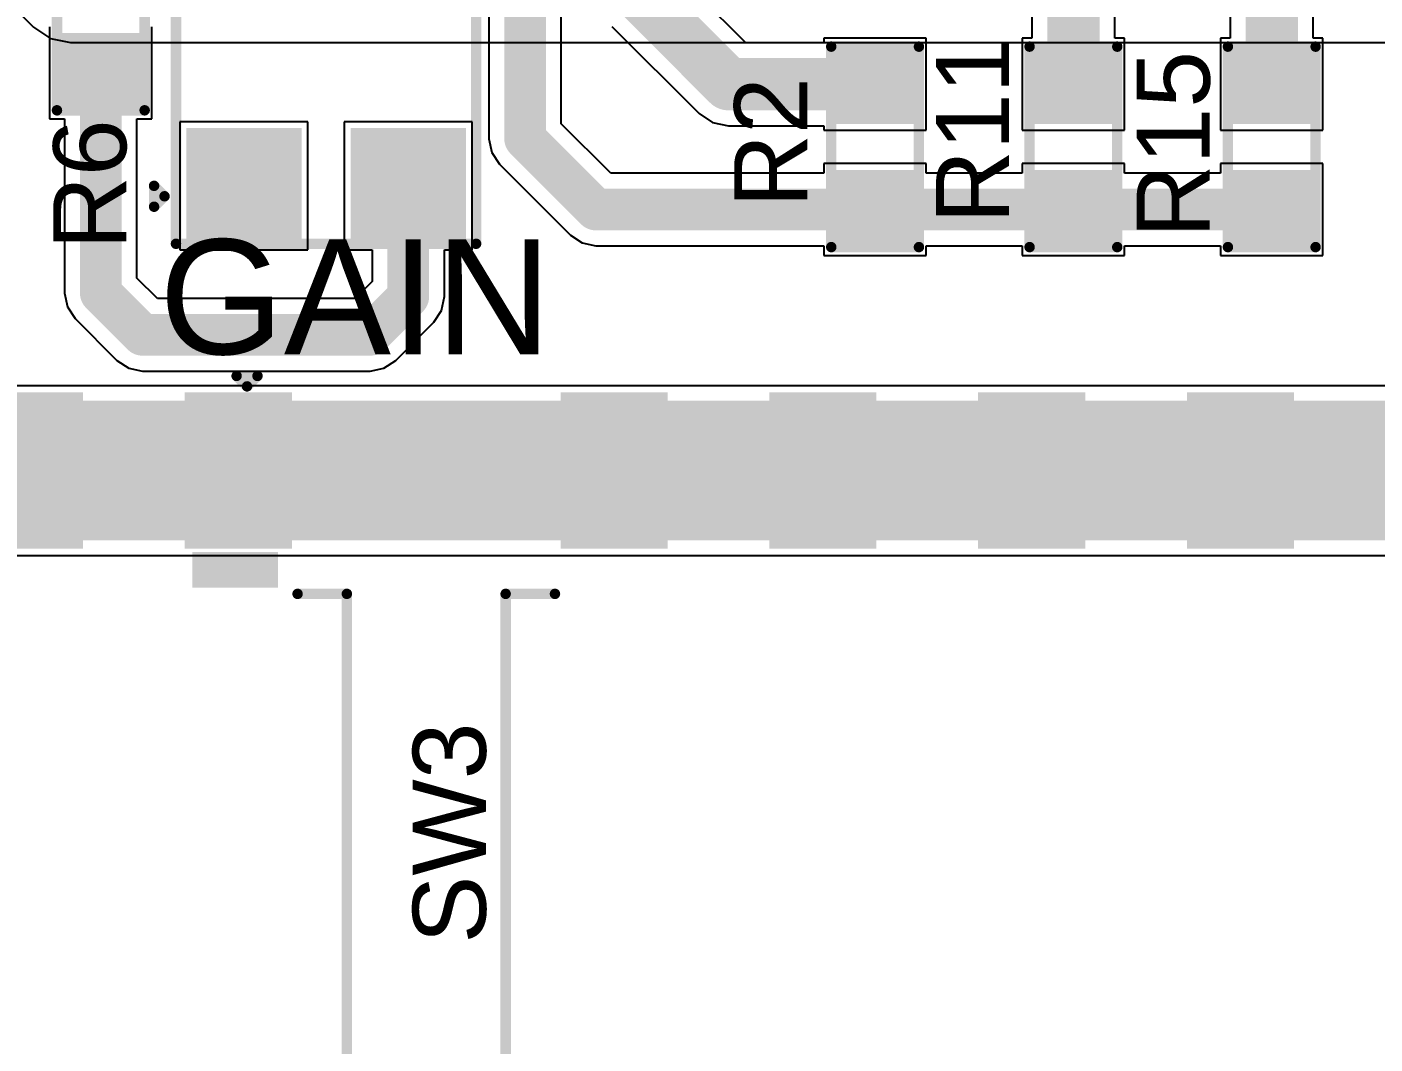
# Model space of a CAD drawing. Header units: millimetres. Extents: x -0.28 to 2.08, y -0.28 to 2.74.
# Drawn here: x 0.42 to 1.065, y 1.421 to 1.908 of the extents above; entities that cross this region are included whole.
import ezdxf

# ---------------------------------------------------------------- set-up
doc = ezdxf.new("R2010")
doc.units = ezdxf.units.MM
doc.header["$MEASUREMENT"] = 0
for name, color, linetype in [('BottomLayer', 5, 'Continuous'), ('TopLayer', 1, 'Continuous'), ('TopOverlay', 2, 'Continuous'), ('TopPaste', 8, 'Continuous'), ('TopSolder', 216, 'Continuous')]:
    doc.layers.add(name, color=color, linetype=linetype)
doc.styles.add('Arial', font='', dxfattribs={"height": 0.2})
doc.styles.get('Arial').set_extended_font_data('Arial')

# ---------------------------------------------------------------- blocks, each defined once
blk = doc.blocks.new('DSIC05LS_P__12')
at = {"layer": 'TopLayer'}
for points in [[(-0.14961, 0.22165), (-0.14961, 0.17835), (-0.21654, 0.17835), (-0.21654, 0.22165)], [(0.21654, 0.22165), (0.21654, 0.17835), (0.14961, 0.17835), (0.14961, 0.22165)], [(-0.14961, 0.12165), (-0.14961, 0.07835), (-0.21654, 0.07835), (-0.21654, 0.12165)], [(0.21654, 0.12165), (0.21654, 0.07835), (0.14961, 0.07835), (0.14961, 0.12165)], [(-0.14961, 0.02165), (-0.14961, -0.02165), (-0.21654, -0.02165), (-0.21654, 0.02165)], [(0.21654, 0.02165), (0.21654, -0.02165), (0.14961, -0.02165), (0.14961, 0.02165)], [(-0.14961, -0.07835), (-0.14961, -0.12165), (-0.21654, -0.12165), (-0.21654, -0.07835)], [(0.21654, -0.07835), (0.21654, -0.12165), (0.14961, -0.12165), (0.14961, -0.07835)], [(-0.14961, -0.17835), (-0.14961, -0.22165), (-0.21654, -0.22165), (-0.21654, -0.17835)], [(0.21654, -0.17835), (0.21654, -0.22165), (0.14961, -0.22165), (0.14961, -0.17835)]]:
    blk.add_hatch(color=1, dxfattribs=at).paths.add_polyline_path(points)
at = {"layer": 'TopOverlay'}
blk.add_hatch(color=2, dxfattribs=at).paths.add_polyline_path([(-0.14399, 0.178), (-0.12699, 0.178), (-0.12699, 0.219), (-0.14399, 0.219)])
at = {"layer": 'TopPaste'}
for points in [[(-0.14961, 0.22165), (-0.14961, 0.17835), (-0.21654, 0.17835), (-0.21654, 0.22165)], [(0.21654, 0.22165), (0.21654, 0.17835), (0.14961, 0.17835), (0.14961, 0.22165)], [(-0.14961, 0.12165), (-0.14961, 0.07835), (-0.21654, 0.07835), (-0.21654, 0.12165)], [(0.21654, 0.12165), (0.21654, 0.07835), (0.14961, 0.07835), (0.14961, 0.12165)], [(-0.14961, 0.02165), (-0.14961, -0.02165), (-0.21654, -0.02165), (-0.21654, 0.02165)], [(0.21654, 0.02165), (0.21654, -0.02165), (0.14961, -0.02165), (0.14961, 0.02165)], [(-0.14961, -0.07835), (-0.14961, -0.12165), (-0.21654, -0.12165), (-0.21654, -0.07835)], [(0.21654, -0.07835), (0.21654, -0.12165), (0.14961, -0.12165), (0.14961, -0.07835)], [(-0.14961, -0.17835), (-0.14961, -0.22165), (-0.21654, -0.22165), (-0.21654, -0.17835)], [(0.21654, -0.17835), (0.21654, -0.22165), (0.14961, -0.22165), (0.14961, -0.17835)]]:
    blk.add_hatch(color=8, dxfattribs=at).paths.add_polyline_path(points)
at = {"layer": 'TopSolder'}
for points in [[(-0.14561, 0.22565), (-0.14561, 0.17435), (-0.22054, 0.17435), (-0.22054, 0.22565)], [(0.22054, 0.22565), (0.22054, 0.17435), (0.14561, 0.17435), (0.14561, 0.22565)], [(-0.14561, 0.12565), (-0.14561, 0.07435), (-0.22054, 0.07435), (-0.22054, 0.12565)], [(0.22054, 0.12565), (0.22054, 0.07435), (0.14561, 0.07435), (0.14561, 0.12565)], [(-0.14561, 0.02565), (-0.14561, -0.02565), (-0.22054, -0.02565), (-0.22054, 0.02565)], [(0.22054, 0.02565), (0.22054, -0.02565), (0.14561, -0.02565), (0.14561, 0.02565)], [(-0.14561, -0.07435), (-0.14561, -0.12565), (-0.22054, -0.12565), (-0.22054, -0.07435)], [(0.22054, -0.07435), (0.22054, -0.12565), (0.14561, -0.12565), (0.14561, -0.07435)], [(-0.14561, -0.17435), (-0.14561, -0.22565), (-0.22054, -0.22565), (-0.22054, -0.17435)], [(0.22054, -0.17435), (0.22054, -0.22565), (0.14561, -0.22565), (0.14561, -0.17435)]]:
    blk.add_hatch(color=216, dxfattribs=at).paths.add_polyline_path(points)
at = {"layer": 'TopOverlay', "const_width": 0.005}
for points in [[(0.12008, 0.25197), (-0.12402, 0.25197)], [(-0.12402, 0.22835), (-0.12402, 0.25197)], [(0.12008, 0.22835), (0.12008, 0.25197)], [(-0.22838, 0.19916), (-0.22838, 0.20916)], [(-0.22338, 0.20416), (-0.22838, 0.20916)], [(-0.22838, 0.19916), (-0.22338, 0.20416)], [(-0.12402, -0.25197), (-0.12402, -0.22835)], [(0.12008, -0.25197), (0.12008, -0.22835)], [(0.12008, -0.25197), (-0.12402, -0.25197)]]:
    blk.add_lwpolyline(points, dxfattribs=at)
at = {"layer": 'TopOverlay', "const_width": 0.0025}
for points in [[(-0.12527, 0.25197, 1), (-0.12277, 0.25197, 1)], [(-0.12527, 0.25197, 1), (-0.12277, 0.25197, 1)], [(0.11883, 0.25197, 1), (0.12133, 0.25197, 1)], [(0.11883, 0.25197, 1), (0.12133, 0.25197, 1)], [(-0.12527, 0.22835, 1), (-0.12277, 0.22835, 1)], [(0.11883, 0.22835, 1), (0.12133, 0.22835, 1)], [(-0.22963, 0.20916, 1), (-0.22713, 0.20916, 1)], [(-0.22963, 0.20916, 1), (-0.22713, 0.20916, 1)], [(-0.22463, 0.20416, 1), (-0.22213, 0.20416, 1)], [(-0.22463, 0.20416, 1), (-0.22213, 0.20416, 1)], [(-0.22963, 0.19916, 1), (-0.22713, 0.19916, 1)], [(-0.22963, 0.19916, 1), (-0.22713, 0.19916, 1)], [(-0.12527, -0.22835, 1), (-0.12277, -0.22835, 1)], [(0.11883, -0.22835, 1), (0.12133, -0.22835, 1)], [(-0.12527, -0.25197, 1), (-0.12277, -0.25197, 1)], [(-0.12527, -0.25197, 1), (-0.12277, -0.25197, 1)], [(0.11883, -0.25197, 1), (0.12133, -0.25197, 1)], [(0.11883, -0.25197, 1), (0.12133, -0.25197, 1)]]:
    blk.add_lwpolyline(points, format="xyb", close=True, dxfattribs=at)
blk = doc.blocks.new('DSIC05LS_P__14')
at = {"layer": 'TopLayer'}
for points in [[(-0.14961, 0.22165), (-0.14961, 0.17835), (-0.21654, 0.17835), (-0.21654, 0.22165)], [(0.21654, 0.22165), (0.21654, 0.17835), (0.14961, 0.17835), (0.14961, 0.22165)], [(-0.14961, 0.12165), (-0.14961, 0.07835), (-0.21654, 0.07835), (-0.21654, 0.12165)], [(0.21654, 0.12165), (0.21654, 0.07835), (0.14961, 0.07835), (0.14961, 0.12165)], [(-0.14961, 0.02165), (-0.14961, -0.02165), (-0.21654, -0.02165), (-0.21654, 0.02165)], [(0.21654, 0.02165), (0.21654, -0.02165), (0.14961, -0.02165), (0.14961, 0.02165)], [(-0.14961, -0.07835), (-0.14961, -0.12165), (-0.21654, -0.12165), (-0.21654, -0.07835)], [(0.21654, -0.07835), (0.21654, -0.12165), (0.14961, -0.12165), (0.14961, -0.07835)], [(-0.14961, -0.17835), (-0.14961, -0.22165), (-0.21654, -0.22165), (-0.21654, -0.17835)], [(0.21654, -0.17835), (0.21654, -0.22165), (0.14961, -0.22165), (0.14961, -0.17835)]]:
    blk.add_hatch(color=1, dxfattribs=at).paths.add_polyline_path(points)
at = {"layer": 'TopOverlay'}
blk.add_hatch(color=2, dxfattribs=at).paths.add_polyline_path([(-0.14402, 0.178), (-0.12702, 0.178), (-0.12702, 0.219), (-0.14402, 0.219)])
at = {"layer": 'TopPaste'}
for points in [[(-0.14961, 0.22165), (-0.14961, 0.17835), (-0.21654, 0.17835), (-0.21654, 0.22165)], [(0.21654, 0.22165), (0.21654, 0.17835), (0.14961, 0.17835), (0.14961, 0.22165)], [(-0.14961, 0.12165), (-0.14961, 0.07835), (-0.21654, 0.07835), (-0.21654, 0.12165)], [(0.21654, 0.12165), (0.21654, 0.07835), (0.14961, 0.07835), (0.14961, 0.12165)], [(-0.14961, 0.02165), (-0.14961, -0.02165), (-0.21654, -0.02165), (-0.21654, 0.02165)], [(0.21654, 0.02165), (0.21654, -0.02165), (0.14961, -0.02165), (0.14961, 0.02165)], [(-0.14961, -0.07835), (-0.14961, -0.12165), (-0.21654, -0.12165), (-0.21654, -0.07835)], [(0.21654, -0.07835), (0.21654, -0.12165), (0.14961, -0.12165), (0.14961, -0.07835)], [(-0.14961, -0.17835), (-0.14961, -0.22165), (-0.21654, -0.22165), (-0.21654, -0.17835)], [(0.21654, -0.17835), (0.21654, -0.22165), (0.14961, -0.22165), (0.14961, -0.17835)]]:
    blk.add_hatch(color=8, dxfattribs=at).paths.add_polyline_path(points)
at = {"layer": 'TopSolder'}
for points in [[(-0.14561, 0.22565), (-0.14561, 0.17435), (-0.22054, 0.17435), (-0.22054, 0.22565)], [(0.22054, 0.22565), (0.22054, 0.17435), (0.14561, 0.17435), (0.14561, 0.22565)], [(-0.14561, 0.12565), (-0.14561, 0.07435), (-0.22054, 0.07435), (-0.22054, 0.12565)], [(0.22054, 0.12565), (0.22054, 0.07435), (0.14561, 0.07435), (0.14561, 0.12565)], [(-0.14561, 0.02565), (-0.14561, -0.02565), (-0.22054, -0.02565), (-0.22054, 0.02565)], [(0.22054, 0.02565), (0.22054, -0.02565), (0.14561, -0.02565), (0.14561, 0.02565)], [(-0.14561, -0.07435), (-0.14561, -0.12565), (-0.22054, -0.12565), (-0.22054, -0.07435)], [(0.22054, -0.07435), (0.22054, -0.12565), (0.14561, -0.12565), (0.14561, -0.07435)], [(-0.14561, -0.17435), (-0.14561, -0.22565), (-0.22054, -0.22565), (-0.22054, -0.17435)], [(0.22054, -0.17435), (0.22054, -0.22565), (0.14561, -0.22565), (0.14561, -0.17435)]]:
    blk.add_hatch(color=216, dxfattribs=at).paths.add_polyline_path(points)
at = {"layer": 'TopOverlay', "const_width": 0.005}
for points in [[(0.12008, 0.25197), (-0.12402, 0.25197)], [(-0.12402, 0.22835), (-0.12402, 0.25197)], [(0.12008, 0.22835), (0.12008, 0.25197)], [(-0.22838, 0.19916), (-0.22838, 0.20916)], [(-0.22338, 0.20416), (-0.22838, 0.20916)], [(-0.22838, 0.19916), (-0.22338, 0.20416)], [(-0.12402, -0.25197), (-0.12402, -0.22835)], [(0.12008, -0.25197), (0.12008, -0.22835)], [(0.12008, -0.25197), (-0.12402, -0.25197)]]:
    blk.add_lwpolyline(points, dxfattribs=at)
at = {"layer": 'TopOverlay', "const_width": 0.0025}
for points in [[(-0.12527, 0.25197, 1), (-0.12277, 0.25197, 1)], [(-0.12527, 0.25197, 1), (-0.12277, 0.25197, 1)], [(0.11883, 0.25197, 1), (0.12133, 0.25197, 1)], [(0.11883, 0.25197, 1), (0.12133, 0.25197, 1)], [(-0.12527, 0.22835, 1), (-0.12277, 0.22835, 1)], [(0.11883, 0.22835, 1), (0.12133, 0.22835, 1)], [(-0.22963, 0.20916, 1), (-0.22713, 0.20916, 1)], [(-0.22963, 0.20916, 1), (-0.22713, 0.20916, 1)], [(-0.22463, 0.20416, 1), (-0.22213, 0.20416, 1)], [(-0.22463, 0.20416, 1), (-0.22213, 0.20416, 1)], [(-0.22963, 0.19916, 1), (-0.22713, 0.19916, 1)], [(-0.22963, 0.19916, 1), (-0.22713, 0.19916, 1)], [(-0.12527, -0.22835, 1), (-0.12277, -0.22835, 1)], [(0.11883, -0.22835, 1), (0.12133, -0.22835, 1)], [(-0.12527, -0.25197, 1), (-0.12277, -0.25197, 1)], [(-0.12527, -0.25197, 1), (-0.12277, -0.25197, 1)], [(0.11883, -0.25197, 1), (0.12133, -0.25197, 1)], [(0.11883, -0.25197, 1), (0.12133, -0.25197, 1)]]:
    blk.add_lwpolyline(points, format="xyb", close=True, dxfattribs=at)
blk = doc.blocks.new('R___0603_75')
at = {"layer": 'TopLayer'}
for points in [[(-0.015, 0.0175), (-0.015, -0.0175), (-0.045, -0.0175), (-0.045, 0.0175)], [(0.045, 0.0175), (0.045, -0.0175), (0.015, -0.0175), (0.015, 0.0175)]]:
    blk.add_hatch(color=1, dxfattribs=at).paths.add_polyline_path(points)
at = {"layer": 'TopPaste'}
for points in [[(-0.015, 0.0175), (-0.015, -0.0175), (-0.045, -0.0175), (-0.045, 0.0175)], [(0.045, 0.0175), (0.045, -0.0175), (0.015, -0.0175), (0.015, 0.0175)]]:
    blk.add_hatch(color=8, dxfattribs=at).paths.add_polyline_path(points)
at = {"layer": 'TopSolder'}
for points in [[(-0.011, 0.0215), (-0.011, -0.0215), (-0.049, -0.0215), (-0.049, 0.0215)], [(0.049, 0.0215), (0.049, -0.0215), (0.011, -0.0215), (0.011, 0.0215)]]:
    blk.add_hatch(color=216, dxfattribs=at).paths.add_polyline_path(points)
at = {"layer": 'TopOverlay', "const_width": 0.005}
for points in [[(0.048, 0.021), (-0.048, 0.021)], [(-0.048, -0.021), (-0.048, 0.021)], [(0.048, -0.021), (0.048, 0.021)], [(0.048, -0.021), (-0.048, -0.021)]]:
    blk.add_lwpolyline(points, dxfattribs=at)
at = {"layer": 'TopOverlay', "const_width": 0.0025}
for points in [[(-0.04925, 0.021, 1), (-0.04675, 0.021, 1)], [(-0.04925, 0.021, 1), (-0.04675, 0.021, 1)], [(0.04675, 0.021, 1), (0.04925, 0.021, 1)], [(0.04675, 0.021, 1), (0.04925, 0.021, 1)], [(-0.04925, -0.021, 1), (-0.04675, -0.021, 1)], [(-0.04925, -0.021, 1), (-0.04675, -0.021, 1)], [(0.04675, -0.021, 1), (0.04925, -0.021, 1)], [(0.04675, -0.021, 1), (0.04925, -0.021, 1)]]:
    blk.add_lwpolyline(points, format="xyb", close=True, dxfattribs=at)
blk = doc.blocks.new('R___0603_78')
at = {"layer": 'TopLayer'}
for points in [[(-0.015, 0.0175), (-0.015, -0.0175), (-0.045, -0.0175), (-0.045, 0.0175)], [(0.045, 0.0175), (0.045, -0.0175), (0.015, -0.0175), (0.015, 0.0175)]]:
    blk.add_hatch(color=1, dxfattribs=at).paths.add_polyline_path(points)
at = {"layer": 'TopPaste'}
for points in [[(-0.015, 0.0175), (-0.015, -0.0175), (-0.045, -0.0175), (-0.045, 0.0175)], [(0.045, 0.0175), (0.045, -0.0175), (0.015, -0.0175), (0.015, 0.0175)]]:
    blk.add_hatch(color=8, dxfattribs=at).paths.add_polyline_path(points)
at = {"layer": 'TopSolder'}
for points in [[(-0.011, 0.0215), (-0.011, -0.0215), (-0.049, -0.0215), (-0.049, 0.0215)], [(0.049, 0.0215), (0.049, -0.0215), (0.011, -0.0215), (0.011, 0.0215)]]:
    blk.add_hatch(color=216, dxfattribs=at).paths.add_polyline_path(points)
at = {"layer": 'TopOverlay', "const_width": 0.005}
for points in [[(-0.048, -0.021), (-0.048, 0.021)], [(0.048, 0.021), (-0.048, 0.021)], [(0.048, -0.021), (0.048, 0.021)], [(0.048, -0.021), (-0.048, -0.021)]]:
    blk.add_lwpolyline(points, dxfattribs=at)
at = {"layer": 'TopOverlay', "const_width": 0.0025}
for points in [[(-0.04925, 0.021, 1), (-0.04675, 0.021, 1)], [(-0.04925, 0.021, 1), (-0.04675, 0.021, 1)], [(0.04675, 0.021, 1), (0.04925, 0.021, 1)], [(0.04675, 0.021, 1), (0.04925, 0.021, 1)], [(-0.04925, -0.021, 1), (-0.04675, -0.021, 1)], [(-0.04925, -0.021, 1), (-0.04675, -0.021, 1)], [(0.04675, -0.021, 1), (0.04925, -0.021, 1)], [(0.04675, -0.021, 1), (0.04925, -0.021, 1)]]:
    blk.add_lwpolyline(points, format="xyb", close=True, dxfattribs=at)
blk = doc.blocks.new('R___0603_82')
at = {"layer": 'TopLayer'}
for points in [[(-0.015, 0.0175), (-0.015, -0.0175), (-0.045, -0.0175), (-0.045, 0.0175)], [(0.045, 0.0175), (0.045, -0.0175), (0.015, -0.0175), (0.015, 0.0175)]]:
    blk.add_hatch(color=1, dxfattribs=at).paths.add_polyline_path(points)
at = {"layer": 'TopPaste'}
for points in [[(-0.015, 0.0175), (-0.015, -0.0175), (-0.045, -0.0175), (-0.045, 0.0175)], [(0.045, 0.0175), (0.045, -0.0175), (0.015, -0.0175), (0.015, 0.0175)]]:
    blk.add_hatch(color=8, dxfattribs=at).paths.add_polyline_path(points)
at = {"layer": 'TopSolder'}
for points in [[(-0.011, 0.0215), (-0.011, -0.0215), (-0.049, -0.0215), (-0.049, 0.0215)], [(0.049, 0.0215), (0.049, -0.0215), (0.011, -0.0215), (0.011, 0.0215)]]:
    blk.add_hatch(color=216, dxfattribs=at).paths.add_polyline_path(points)
at = {"layer": 'TopOverlay', "const_width": 0.005}
for points in [[(0.048, 0.021), (-0.048, 0.021)], [(-0.048, -0.021), (-0.048, 0.021)], [(0.048, -0.021), (0.048, 0.021)], [(0.048, -0.021), (-0.048, -0.021)]]:
    blk.add_lwpolyline(points, dxfattribs=at)
at = {"layer": 'TopOverlay', "const_width": 0.0025}
for points in [[(-0.04925, 0.021, 1), (-0.04675, 0.021, 1)], [(-0.04925, 0.021, 1), (-0.04675, 0.021, 1)], [(0.04675, 0.021, 1), (0.04925, 0.021, 1)], [(0.04675, 0.021, 1), (0.04925, 0.021, 1)], [(-0.04925, -0.021, 1), (-0.04675, -0.021, 1)], [(-0.04925, -0.021, 1), (-0.04675, -0.021, 1)], [(0.04675, -0.021, 1), (0.04925, -0.021, 1)], [(0.04675, -0.021, 1), (0.04925, -0.021, 1)]]:
    blk.add_lwpolyline(points, format="xyb", close=True, dxfattribs=at)
blk = doc.blocks.new('VG039NCHXTB504__83')
at = {"layer": 'TopLayer'}
for points in [[(-0.0315, 0.0935), (0.0315, 0.0935), (0.0315, 0.03445), (-0.0315, 0.03445)], [(-0.06299, -0.04035), (-0.01575, -0.04035), (-0.01575, -0.0876), (-0.06299, -0.0876)], [(0.01575, -0.04035), (0.06299, -0.04035), (0.06299, -0.0876), (0.01575, -0.0876)]]:
    blk.add_hatch(color=1, dxfattribs=at).paths.add_polyline_path(points)
at = {"layer": 'TopPaste'}
for points in [[(-0.0315, 0.0935), (0.0315, 0.0935), (0.0315, 0.03445), (-0.0315, 0.03445)], [(-0.06299, -0.04035), (-0.01575, -0.04035), (-0.01575, -0.0876), (-0.06299, -0.0876)], [(0.01575, -0.04035), (0.06299, -0.04035), (0.06299, -0.0876), (0.01575, -0.0876)]]:
    blk.add_hatch(color=8, dxfattribs=at).paths.add_polyline_path(points)
at = {"layer": 'TopSolder'}
for points in [[(-0.0355, 0.0975), (0.0355, 0.0975), (0.0355, 0.03045), (-0.0355, 0.03045)], [(-0.06699, -0.03635), (-0.01175, -0.03635), (-0.01175, -0.0916), (-0.06699, -0.0916)], [(0.01175, -0.03635), (0.06699, -0.03635), (0.06699, -0.0916), (0.01175, -0.0916)]]:
    blk.add_hatch(color=216, dxfattribs=at).paths.add_polyline_path(points)
at = {"layer": 'TopOverlay', "const_width": 0.005}
for points in [[(-0.07189, 0.04833), (-0.06, 0.06022)], [(-0.06, 0.06022), (-0.04, 0.06022)], [(0.04, 0.06022), (0.06, 0.06022)], [(0.06, 0.06022), (0.07189, 0.04833)], [(-0.07189, -0.09173), (-0.07189, 0.04833)], [(0.07189, -0.09173), (0.07189, 0.04833)], [(-0.08237, -0.07398), (-0.08237, -0.06398)], [(-0.08237, -0.06398), (-0.07737, -0.06898)], [(-0.08237, -0.07398), (-0.07737, -0.06898)], [(-0.07189, -0.09173), (0.07189, -0.09173)]]:
    blk.add_lwpolyline(points, dxfattribs=at)
at = {"layer": 'TopOverlay', "const_width": 0.0025}
for points in [[(-0.06125, 0.06022, 1), (-0.05875, 0.06022, 1)], [(-0.06125, 0.06022, 1), (-0.05875, 0.06022, 1)], [(-0.04125, 0.06022, 1), (-0.03875, 0.06022, 1)], [(0.03875, 0.06022, 1), (0.04125, 0.06022, 1)], [(0.05875, 0.06022, 1), (0.06125, 0.06022, 1)], [(0.05875, 0.06022, 1), (0.06125, 0.06022, 1)], [(-0.07314, 0.04833, 1), (-0.07064, 0.04833, 1)], [(-0.07314, 0.04833, 1), (-0.07064, 0.04833, 1)], [(0.07064, 0.04833, 1), (0.07314, 0.04833, 1)], [(0.07064, 0.04833, 1), (0.07314, 0.04833, 1)], [(-0.08362, -0.06398, 1), (-0.08112, -0.06398, 1)], [(-0.08362, -0.06398, 1), (-0.08112, -0.06398, 1)], [(-0.07862, -0.06898, 1), (-0.07612, -0.06898, 1)], [(-0.07862, -0.06898, 1), (-0.07612, -0.06898, 1)], [(-0.08362, -0.07398, 1), (-0.08112, -0.07398, 1)], [(-0.08362, -0.07398, 1), (-0.08112, -0.07398, 1)], [(-0.07314, -0.09173, 1), (-0.07064, -0.09173, 1)], [(-0.07314, -0.09173, 1), (-0.07064, -0.09173, 1)], [(0.07064, -0.09173, 1), (0.07314, -0.09173, 1)], [(0.07064, -0.09173, 1), (0.07314, -0.09173, 1)]]:
    blk.add_lwpolyline(points, format="xyb", close=True, dxfattribs=at)
blk = doc.blocks.new('R___0603_86')
at = {"layer": 'TopLayer'}
for points in [[(-0.015, 0.0175), (-0.015, -0.0175), (-0.045, -0.0175), (-0.045, 0.0175)], [(0.045, 0.0175), (0.045, -0.0175), (0.015, -0.0175), (0.015, 0.0175)]]:
    blk.add_hatch(color=1, dxfattribs=at).paths.add_polyline_path(points)
at = {"layer": 'TopPaste'}
for points in [[(-0.015, 0.0175), (-0.015, -0.0175), (-0.045, -0.0175), (-0.045, 0.0175)], [(0.045, 0.0175), (0.045, -0.0175), (0.015, -0.0175), (0.015, 0.0175)]]:
    blk.add_hatch(color=8, dxfattribs=at).paths.add_polyline_path(points)
at = {"layer": 'TopSolder'}
for points in [[(-0.011, 0.0215), (-0.011, -0.0215), (-0.049, -0.0215), (-0.049, 0.0215)], [(0.049, 0.0215), (0.049, -0.0215), (0.011, -0.0215), (0.011, 0.0215)]]:
    blk.add_hatch(color=216, dxfattribs=at).paths.add_polyline_path(points)
at = {"layer": 'TopOverlay', "const_width": 0.005}
for points in [[(0.048, 0.021), (-0.048, 0.021)], [(-0.048, -0.021), (-0.048, 0.021)], [(0.048, -0.021), (0.048, 0.021)], [(0.048, -0.021), (-0.048, -0.021)]]:
    blk.add_lwpolyline(points, dxfattribs=at)
at = {"layer": 'TopOverlay', "const_width": 0.0025}
for points in [[(-0.04925, 0.021, 1), (-0.04675, 0.021, 1)], [(-0.04925, 0.021, 1), (-0.04675, 0.021, 1)], [(0.04675, 0.021, 1), (0.04925, 0.021, 1)], [(0.04675, 0.021, 1), (0.04925, 0.021, 1)], [(-0.04925, -0.021, 1), (-0.04675, -0.021, 1)], [(-0.04925, -0.021, 1), (-0.04675, -0.021, 1)], [(0.04675, -0.021, 1), (0.04925, -0.021, 1)], [(0.04675, -0.021, 1), (0.04925, -0.021, 1)]]:
    blk.add_lwpolyline(points, format="xyb", close=True, dxfattribs=at)

msp = doc.modelspace()

# ---------------------------------------------------------------- hatches: boundary and pattern name
at = {"layer": 'TopLayer'}
msp.add_hatch(color=1, dxfattribs=at).paths.add_polyline_path([(0.09929, 1.66248), (1.82395, 1.66248), (1.82395, 1.72941), (0.09929, 1.72941)])

# ---------------------------------------------------------------- linework, layer by layer
at = {"layer": 'BottomLayer'}
for p, q in [((0.38946, 1.94164), (0.42282, 1.90828)), ((0.42282, 1.90828), (0.43093, 1.90287)), ((0.43093, 1.90287), (0.44049, 1.90097)), ((0.44049, 1.90097), (1.27332, 1.90097))]:
    msp.add_line(p, q, dxfattribs=at)
at = {"layer": 'TopLayer'}
for p, q in [((0.67565, 1.86204), (0.67565, 2.00601)), ((0.64098, 1.99883), (0.64098, 1.85486)), ((0.94083, 1.90294), (0.94083, 1.94679)), ((0.99606, 1.94679), (0.99606, 1.90294)), ((0.90106, 1.93856), (0.90106, 1.90294)), ((1.03583, 1.90294), (1.03583, 1.93856)), ((0.76395, 1.90083), (0.73383, 1.93095)), ((0.43056, 1.90845), (0.43056, 1.86445)), ((0.47956, 1.86445), (0.47956, 1.90845)), ((0.69989, 1.90865), (0.74165, 1.86689)), ((0.80144, 1.90083), (0.76395, 1.90083)), ((0.85044, 1.90294), (0.80144, 1.90294)), ((0.80144, 1.90294), (0.80144, 1.90083)), ((0.85044, 1.85894), (0.85044, 1.90294)), ((0.90106, 1.90294), (0.89644, 1.90294)), ((0.89644, 1.90294), (0.89644, 1.85894)), ((0.94544, 1.90294), (0.94083, 1.90294)), ((0.94544, 1.85894), (0.94544, 1.90294)), ((0.99606, 1.90294), (0.99144, 1.90294)), ((0.99144, 1.90294), (0.99144, 1.85894)), ((1.04044, 1.90294), (1.03583, 1.90294)), ((1.04044, 1.85894), (1.04044, 1.90294)), ((0.74165, 1.86689), (0.7481, 1.86258)), ((0.43056, 1.86445), (0.43773, 1.86445)), ((0.43773, 1.86445), (0.43773, 1.78094)), ((0.47239, 1.78812), (0.47239, 1.86445)), ((0.47239, 1.86445), (0.47956, 1.86445)), ((0.5542, 1.86291), (0.49295, 1.86291)), ((0.49295, 1.86291), (0.49295, 1.80166)), ((0.5542, 1.80166), (0.5542, 1.86291)), ((0.63294, 1.86291), (0.57169, 1.86291)), ((0.57169, 1.86291), (0.57169, 1.80166)), ((0.63294, 1.80166), (0.63294, 1.86291)), ((0.69941, 1.83828), (0.67565, 1.86204)), ((0.7481, 1.86258), (0.75571, 1.86106)), ((0.75571, 1.86106), (0.80144, 1.86106)), ((0.80144, 1.86106), (0.80144, 1.85894)), ((0.64098, 1.85486), (0.6423, 1.84822)), ((0.80144, 1.85894), (0.85044, 1.85894)), ((0.89644, 1.85894), (0.94544, 1.85894)), ((0.99144, 1.85894), (1.04044, 1.85894)), ((0.6423, 1.84822), (0.64606, 1.8426)), ((0.64606, 1.8426), (0.67997, 1.80869)), ((0.85044, 1.84294), (0.80144, 1.84294)), ((0.80144, 1.84294), (0.80144, 1.83828)), ((0.85044, 1.83828), (0.85044, 1.84294)), ((0.94544, 1.84294), (0.89644, 1.84294)), ((0.89644, 1.84294), (0.89644, 1.83828)), ((0.94544, 1.83828), (0.94544, 1.84294)), ((1.04044, 1.84294), (0.99144, 1.84294)), ((0.99144, 1.84294), (0.99144, 1.83828)), ((1.04044, 1.79894), (1.04044, 1.84294)), ((0.80144, 1.83828), (0.69941, 1.83828)), ((0.89644, 1.83828), (0.85044, 1.83828)), ((0.99144, 1.83828), (0.94544, 1.83828)), ((0.67997, 1.80869), (0.68559, 1.80493)), ((0.49295, 1.80166), (0.5542, 1.80166)), ((0.57169, 1.80166), (0.58498, 1.80166)), ((0.58498, 1.80166), (0.58498, 1.7864)), ((0.61965, 1.77922), (0.61965, 1.80166)), ((0.61965, 1.80166), (0.63294, 1.80166)), ((0.68559, 1.80493), (0.69223, 1.80361)), ((0.69223, 1.80361), (0.80144, 1.80361)), ((0.80144, 1.80361), (0.80144, 1.79894)), ((0.85044, 1.79894), (0.85044, 1.80361)), ((0.85044, 1.80361), (0.89644, 1.80361)), ((0.89644, 1.80361), (0.89644, 1.79894)), ((0.94544, 1.79894), (0.94544, 1.80361)), ((0.94544, 1.80361), (0.99144, 1.80361)), ((0.99144, 1.80361), (0.99144, 1.79894)), ((0.80144, 1.79894), (0.85044, 1.79894)), ((0.89644, 1.79894), (0.94544, 1.79894)), ((0.99144, 1.79894), (1.04044, 1.79894)), ((0.48223, 1.77828), (0.47239, 1.78812)), ((0.58498, 1.7864), (0.57686, 1.77828)), ((0.43773, 1.78094), (0.43905, 1.7743)), ((0.57686, 1.77828), (0.48223, 1.77828)), ((0.61833, 1.77259), (0.61965, 1.77922)), ((0.43905, 1.7743), (0.4428, 1.76868)), ((0.61457, 1.76696), (0.61833, 1.77259)), ((0.4428, 1.76868), (0.4628, 1.74869)), ((0.5963, 1.74869), (0.61457, 1.76696)), ((0.4628, 1.74869), (0.46842, 1.74493)), ((0.46842, 1.74493), (0.47505, 1.74361)), ((0.47505, 1.74361), (0.58404, 1.74361)), ((0.58404, 1.74361), (0.59067, 1.74493)), ((0.59067, 1.74493), (0.5963, 1.74869)), ((1.59881, 1.73655), (0.09929, 1.73655)), ((0.09929, 1.65534), (1.74681, 1.65534))]:
    msp.add_line(p, q, dxfattribs=at)
for points, const_width in [([(0.65832, 1.85486), (0.65832, 2.00601)], 0.02), ([(0.92094, 1.88094), (0.92094, 1.94679)], 0.025), ([(1.01594, 1.88094), (1.01594, 1.94679)], 0.025), ([(0.71394, 1.92271), (0.75571, 1.88094)], 0.025), ([(0.45506, 1.78094), (0.45506, 1.88645)], 0.02), ([(0.75571, 1.88094), (0.82594, 1.88094)], 0.025), ([(0.65832, 1.85486), (0.69223, 1.82094)], 0.02), ([(0.60232, 1.77922), (0.60232, 1.83228)], 0.02), ([(0.69223, 1.82094), (0.82594, 1.82094)], 0.02), ([(0.82594, 1.82094), (0.92094, 1.82094)], 0.02), ([(0.92094, 1.82094), (1.01594, 1.82094)], 0.02), ([(0.45506, 1.78094), (0.47505, 1.76095)], 0.02), ([(0.58404, 1.76095), (0.60232, 1.77922)], 0.02), ([(0.47505, 1.76095), (0.58404, 1.76095)], 0.02)]:
    msp.add_lwpolyline(points, dxfattribs=dict(at, const_width=const_width))
for points, const_width in [([(0.45006, 1.88645, 1), (0.46006, 1.88645, 1)], 0.01), ([(0.74946, 1.88094, 1), (0.76196, 1.88094, 1)], 0.0125), ([(0.74946, 1.88094, 1), (0.76196, 1.88094, 1)], 0.0125), ([(0.81969, 1.88094, 1), (0.83219, 1.88094, 1)], 0.0125), ([(0.91469, 1.88094, 1), (0.92719, 1.88094, 1)], 0.0125), ([(1.00969, 1.88094, 1), (1.02219, 1.88094, 1)], 0.0125), ([(0.65332, 1.85486, 1), (0.66332, 1.85486, 1)], 0.01), ([(0.65332, 1.85486, 1), (0.66332, 1.85486, 1)], 0.01), ([(0.59732, 1.83228, 1), (0.60732, 1.83228, 1)], 0.01), ([(0.68723, 1.82094, 1), (0.69723, 1.82094, 1)], 0.01), ([(0.68723, 1.82094, 1), (0.69723, 1.82094, 1)], 0.01), ([(0.82094, 1.82094, 1), (0.83094, 1.82094, 1)], 0.01), ([(0.82094, 1.82094, 1), (0.83094, 1.82094, 1)], 0.01), ([(0.91594, 1.82094, 1), (0.92594, 1.82094, 1)], 0.01), ([(0.91594, 1.82094, 1), (0.92594, 1.82094, 1)], 0.01), ([(1.01094, 1.82094, 1), (1.02094, 1.82094, 1)], 0.01), ([(0.45006, 1.78094, 1), (0.46006, 1.78094, 1)], 0.01), ([(0.45006, 1.78094, 1), (0.46006, 1.78094, 1)], 0.01), ([(0.59732, 1.77922, 1), (0.60732, 1.77922, 1)], 0.01), ([(0.59732, 1.77922, 1), (0.60732, 1.77922, 1)], 0.01), ([(0.47005, 1.76095, 1), (0.48005, 1.76095, 1)], 0.01), ([(0.47005, 1.76095, 1), (0.48005, 1.76095, 1)], 0.01), ([(0.57904, 1.76095, 1), (0.58904, 1.76095, 1)], 0.01), ([(0.57904, 1.76095, 1), (0.58904, 1.76095, 1)], 0.01)]:
    msp.add_lwpolyline(points, format="xyb", close=True, dxfattribs=dict(at, const_width=const_width))

# ---------------------------------------------------------------- block references
msp.add_blockref('VG039NCHXTB504__83', (0.56295, 1.89626))
at = {"rotation": 270}
for name, p in [('R___0603_82', (0.45506, 1.91645)), ('R___0603_86', (0.82594, 1.85094)), ('R___0603_78', (0.92094, 1.85094)), ('R___0603_75', (1.01594, 1.85094)), ('DSIC05LS_P__12', (0.32095, 1.51287)), ('DSIC05LS_P__14', (0.90095, 1.51287))]:
    msp.add_blockref(name, p, dxfattribs=at)

# ---------------------------------------------------------------- texts
at = {"layer": 'TopOverlay', "style": 'Arial'}
for s, p in [('R11', (0.89015, 1.81408)), ('R15', (0.98623, 1.80721)), ('R2', (0.79344, 1.82179)), ('R6', (0.46726, 1.80164)), ('SW3', (0.63949, 1.46935))]:
    msp.add_text(s, height=0.035, rotation=90, dxfattribs=at).set_placement(p)
msp.add_text('GAIN', height=0.055, dxfattribs=at).set_placement((0.48302, 1.75164))

doc.saveas('drawing.dxf')
